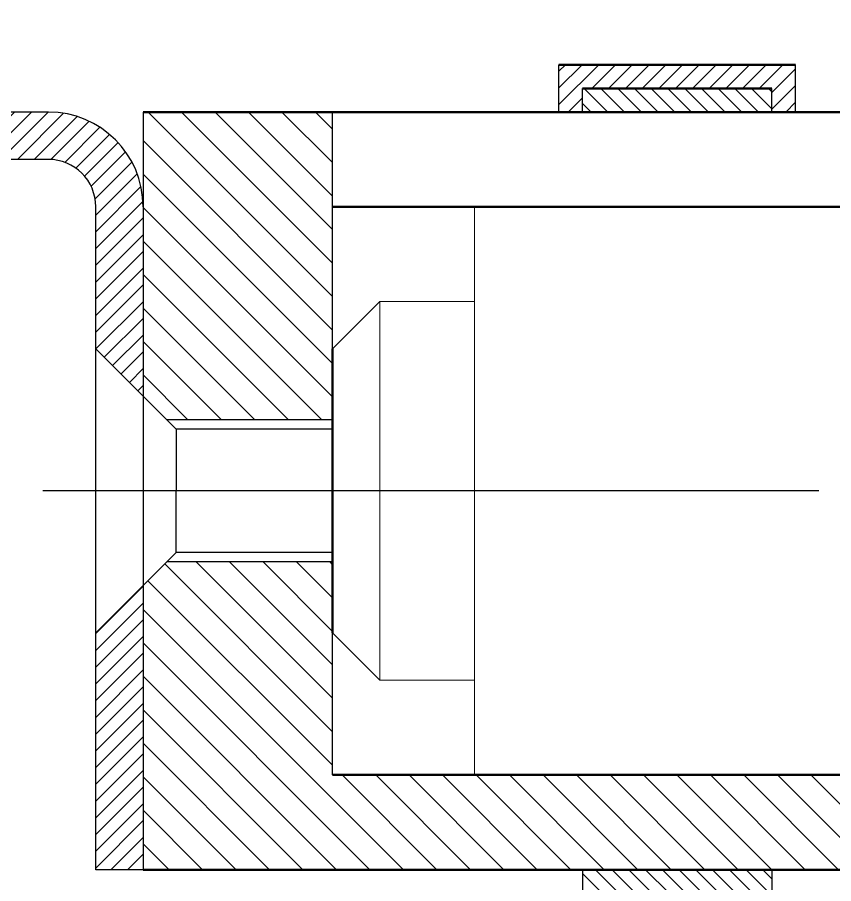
# Model space of a CAD drawing. Header units: millimetres. Extents: x 278858 to 279223, y 218711 to 219074.
# Drawn here: x 279144.47 to 279161.72, y 218966.53 to 218984.83 of the extents above; entities that cross this region are included whole.
import ezdxf

# ---------------------------------------------------------------- set-up
doc = ezdxf.new("R2010")
doc.units = ezdxf.units.MM
doc.header["$LTSCALE"] = 2
for name, pattern in [('AM_ISO08W050', [18, 12, -1.5, 3, -1.5]), ('AM_ISO08W050x2', [9, 6, -0.75, 1.5, -0.75]), ('CENTER', [50.8, 31.75, -6.35, 6.35, -6.35])]:
    doc.linetypes.add(name, pattern=pattern)
for name, color, linetype, lineweight in [('AM_4', 3, 'Continuous', 25), ('AM_7', 1, 'AM_ISO08W050', 25), ('AM_8', 1, 'Continuous', 25), ('AM_9', 251, 'Continuous', 15), ('Asse 1', 1, 'CENTER', 25), ('Visibile (ANSI)', 7, 'Continuous', 50)]:
    doc.layers.add(name, color=color, linetype=linetype, lineweight=lineweight)

# ---------------------------------------------------------------- blocks, each defined once
blk = doc.blocks.new('fascetta')
h = blk.add_hatch()
h.set_pattern_fill('_USER', color=256, scale=0.25, angle=45, style=0, pattern_type=0)
h.set_pattern_definition([(45, (-332876.56402, -222679.89116), (-0.1767766953, 0.1767766953), [])])
h.paths.add_polyline_path([(2.5, 17.5), (-2.5, 17.5), (-2.5, 16.5), (-2, 16.5), (-2, 17), (2, 17), (2, 16.5), (2.5, 16.5)])
h = blk.add_hatch()
h.set_pattern_fill('_USER', color=256, scale=0.25, angle=135, style=0, pattern_type=0)
h.set_pattern_definition([(135, (-332876.56402, -222679.89116), (-0.1767766953, -0.1767766953), [])])
h.paths.add_polyline_path([(2, 0.5), (-2, 0.5), (-2, 0), (2, 0)])
h.paths.add_polyline_path([(2, 17), (-2, 17), (-2, 16.5), (2, 16.5)])
for p, q in [((-2.5, 16.5), (-2.5, 17.5)), ((2.5, 16.5), (2.5, 17.5)), ((-2, 16.5), (-2, 17)), ((2, 16.5), (2, 17)), ((2.5, 16.5), (-2.5, 16.5)), ((-2, 0.5), (-2, 0)), ((2, 0.5), (-2, 0.5)), ((2, 0.5), (2, 0))]:
    blk.add_line(p, q)
at = {"layer": 'Asse 1'}
blk.add_line((2.987, 8.5), (-2.874, 8.5), dxfattribs=at)
at = {"layer": 'Visibile (ANSI)'}
for p, q in [((2.5, 17.5), (-2.5, 17.5)), ((2, 17), (-2, 17)), ((2, 0), (-2, 0))]:
    blk.add_line(p, q, dxfattribs=at)

msp = doc.modelspace()

# ---------------------------------------------------------------- hatches: boundary and pattern name
h = msp.add_hatch()
h.set_pattern_fill('_USER', color=256, scale=0.25, angle=45, style=0, pattern_type=0)
h.set_pattern_definition([(45, (-53743.15184, -3872.56276), (-0.1767766953, 0.1767766953), [])])
h.paths.add_polyline_path([(279123.131, 219001.065), (279122.131, 219001.065), (279122.131, 218983.828, 0.414214), (279124.131, 218981.828), (279145.131, 218981.828, -0.414214), (279146.131, 218980.828), (279146.131, 218977.828), (279147.131, 218976.828), (279147.131, 218980.828, 0.414214), (279145.131, 218982.828), (279124.131, 218982.828, -0.414214), (279123.131, 218983.828)])
h.paths.add_polyline_path([(279147.131, 218972.828), (279146.131, 218971.828), (279146.131, 218966.828), (279147.131, 218966.828)])
at = {"layer": 'AM_8'}
h = msp.add_hatch(dxfattribs=at)
h.set_pattern_fill('_USER', color=256, scale=0.5, angle=135, style=0, pattern_type=0)
h.set_pattern_definition([(135, (-53718.15184, -3713.56276), (-0.3535533906, -0.3535533906), [])])
h.paths.add_polyline_path([(279151.131, 218980.828), (279151.131, 218982.828), (279148.131, 218982.828), (279147.131, 218982.828), (279147.131, 218976.828), (279147.631, 218976.328), (279148.631, 218976.328), (279151.131, 218976.328)])
h.paths.add_polyline_path([(279151.131, 218973.328), (279148.631, 218973.328), (279147.631, 218973.328), (279147.131, 218972.828), (279147.131, 218966.828), (279164.131, 218966.828), (279164.131, 218967.15), (279164.131, 218967.211), (279164.131, 218967.271), (279164.131, 218967.329), (279164.131, 218967.385), (279164.131, 218967.441), (279164.131, 218967.494), (279164.131, 218967.546), (279164.131, 218967.597), (279164.131, 218967.647), (279164.131, 218967.695), (279164.131, 218967.741), (279164.131, 218967.786), (279164.131, 218967.83), (279164.131, 218967.872), (279164.131, 218967.913), (279164.131, 218967.953), (279164.131, 218967.991), (279164.131, 218968.028), (279164.131, 218968.098), (279164.131, 218968.163), (279164.131, 218968.222), (279164.131, 218968.277), (279164.131, 218968.328), (279164.131, 218968.373), (279164.131, 218968.414), (279164.131, 218968.451), (279164.131, 218968.499), (279164.131, 218968.551), (279164.131, 218968.607), (279164.131, 218968.725), (279164.131, 218968.828), (279151.131, 218968.828)])

# ---------------------------------------------------------------- linework, layer by layer
for p, q in [((279145.131, 218982.828), (279124.131, 218982.828)), ((279147.131, 218982.828), (279147.131, 218966.828)), ((279151.131, 218980.828), (279151.131, 218982.828)), ((279145.131, 218981.828), (279124.131, 218981.828)), ((279146.131, 218966.828), (279146.131, 218980.828)), ((279151.131, 218968.828), (279151.131, 218980.828)), ((279147.831, 218976.128), (279146.131, 218977.828)), ((279147.831, 218976.128), (279146.131, 218977.828)), ((279151.131, 218976.128), (279147.831, 218976.128)), ((279147.831, 218976.128), (279147.831, 218974.828)), ((279151.131, 218976.128), (279147.831, 218976.128)), ((279147.831, 218976.128), (279147.831, 218974.828)), ((279147.831, 218973.528), (279147.831, 218974.828)), ((279147.831, 218973.528), (279147.831, 218974.828)), ((279147.831, 218973.528), (279146.131, 218971.828)), ((279147.831, 218973.528), (279146.131, 218971.828)), ((279151.131, 218973.528), (279147.831, 218973.528)), ((279151.131, 218973.528), (279147.831, 218973.528)), ((279147.131, 218966.828), (279146.131, 218966.828))]:
    msp.add_line(p, q)
for radius, start in [(2, 0), (1, 360)]:
    msp.add_arc((279145.131, 218980.828), radius, start, 90)
at = {"layer": 'AM_4'}
for p, q in [((279151.131, 218976.328), (279147.631, 218976.328)), ((279151.131, 218976.328), (279147.631, 218976.328)), ((279151.131, 218973.328), (279147.631, 218973.328)), ((279151.131, 218973.328), (279147.631, 218973.328))]:
    msp.add_line(p, q, dxfattribs=at)
at = {"layer": 'AM_7', "linetype": 'AM_ISO08W050x2'}
msp.add_line((279155.539, 218974.828), (279145.014, 218974.828), dxfattribs=at)
at = {"layer": 'AM_9'}
for p, q in [((279147.131, 218980.828), (279147.131, 218968.828)), ((279154.131, 218980.828), (279154.131, 218968.828)), ((279164.131, 218980.828), (279154.131, 218980.828)), ((279154.131, 218980.828), (279154.131, 218968.828)), ((279164.131, 218980.828), (279154.131, 218980.828)), ((279154.131, 218980.828), (279154.131, 218968.828)), ((279151.131, 218977.828), (279152.131, 218978.828)), ((279151.131, 218977.828), (279152.131, 218978.828)), ((279151.131, 218977.828), (279152.131, 218978.828)), ((279151.131, 218977.828), (279152.131, 218978.828)), ((279152.131, 218978.828), (279152.131, 218970.828)), ((279154.131, 218978.828), (279152.131, 218978.828)), ((279152.131, 218978.828), (279152.131, 218970.828)), ((279154.131, 218978.828), (279152.131, 218978.828)), ((279152.131, 218978.828), (279152.131, 218970.828)), ((279154.131, 218978.828), (279152.131, 218978.828)), ((279152.131, 218978.828), (279152.131, 218970.828)), ((279151.131, 218971.828), (279151.131, 218977.828)), ((279151.131, 218971.828), (279151.131, 218977.828)), ((279151.131, 218971.828), (279152.131, 218970.828)), ((279151.131, 218971.828), (279152.131, 218970.828)), ((279151.131, 218971.828), (279152.131, 218970.828)), ((279151.131, 218971.828), (279152.131, 218970.828)), ((279154.131, 218970.828), (279152.131, 218970.828)), ((279154.131, 218970.828), (279152.131, 218970.828)), ((279154.131, 218970.828), (279152.131, 218970.828)), ((279164.131, 218968.828), (279154.131, 218968.828)), ((279164.131, 218968.828), (279154.131, 218968.828))]:
    msp.add_line(p, q, dxfattribs=at)
at = {"layer": 'Visibile (ANSI)'}
for p, q in [((279164.131, 218982.828), (279147.131, 218982.828)), ((279164.131, 218980.828), (279151.131, 218980.828)), ((279151.131, 218971.828), (279151.131, 218977.828)), ((279151.131, 218971.828), (279151.131, 218977.828)), ((279164.131, 218968.828), (279151.131, 218968.828)), ((279164.131, 218966.828), (279147.131, 218966.828))]:
    msp.add_line(p, q, dxfattribs=at)

# ---------------------------------------------------------------- block references
msp.add_blockref('fascetta', (279158.412, 218966.328))

doc.saveas('drawing.dxf')
